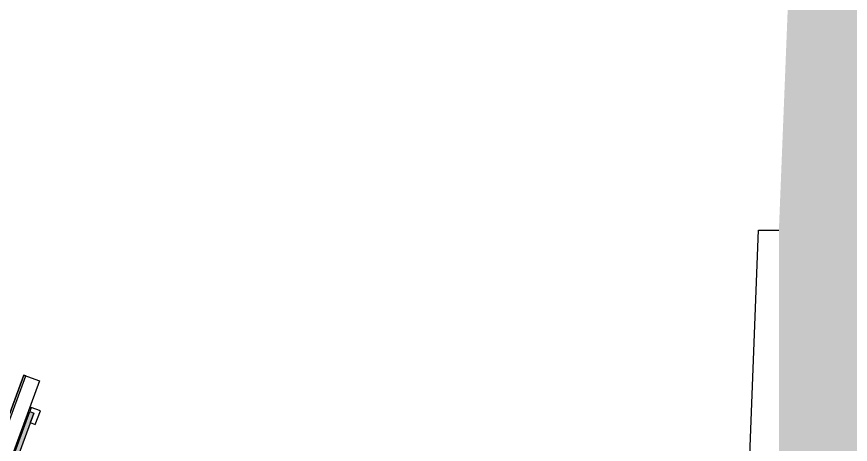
# Model space of a CAD drawing. Header units: inches. Extents: x 203 to 1065, y -1127 to 921.
# Drawn here: x 359.185 to 362.026, y 903.861 to 905.319 of the extents above; entities that cross this region are included whole.
import ezdxf

# ---------------------------------------------------------------- set-up
doc = ezdxf.new("R2010")
doc.units = ezdxf.units.IN
doc.header["$MEASUREMENT"] = 0
doc.linetypes.add('CONTINUA', pattern=[0])
for name, color, linetype in [('1-PLATEA', 3, 'Continuous'), ('CORTE MUROS', 4, 'CONTINUA'), ('CORTE PERFILES Y CERCHA', 3, 'CONTINUA')]:
    doc.layers.add(name, color=color, linetype=linetype)

msp = doc.modelspace()

# ---------------------------------------------------------------- hatches: boundary and pattern name
at = {"linetype": 'ByBlock', "true_color": 0x139b48}
h = msp.add_hatch(color=114, dxfattribs=at)
h.dxf.hatch_style = 1
h.paths.add_polyline_path([(363.9322, 908.3504), (361.9322, 908.3504), (361.7822, 904.5916), (361.7822, 892.8156), (361.3322, 890.388), (361.3322, 878.612), (361.032, 864.9255), (361.032, 855.6775), (360.7822, 850.8905), (360.7822, 841.6425), (360.1822, 838.0559), (363.9322, 838.0559)])
at = {"layer": 'CORTE MUROS', "ltscale": 0.5}
h = msp.add_hatch(dxfattribs=at)
h.set_pattern_fill('ANSI38', color=252, scale=0.05, angle=90.1237, style=0)
h.set_pattern_definition([(135.1236939, (356.129718, 445.1284), (-0.00440986616, -0.004428948005), []), (225.1236939, (356.129718, 445.1284), (-0.00439078432, -0.01326776217), [0.015625, -0.009375])])
h.paths.add_polyline_path([(357.3146, 898.7036), (357.3005, 898.7087), (359.2294, 903.9731), (359.2435, 903.9679)])

# ---------------------------------------------------------------- linework, layer by layer
at = {"layer": '1-PLATEA', "color": 4}
for p, q in [((361.6822, 903.7916), (361.7122, 904.5916)), ((361.7122, 904.5916), (361.7822, 904.5916))]:
    msp.add_line(p, q, dxfattribs=at)
at = {"layer": 'CORTE MUROS'}
for points in [[(357.2423, 898.7301), (359.209, 904.0973), (359.2625, 904.0777), (357.2958, 898.7105)], [(359.209, 904.0973), (357.2423, 898.7301), (357.2498, 898.7273), (359.2165, 904.0945)]]:
    msp.add_lwpolyline(points, close=True, dxfattribs=at)
msp.add_lwpolyline([(357.3146, 898.7036), (357.3005, 898.7087), (359.2295, 903.9731), (359.2436, 903.9679), (357.3146, 898.7036)], dxfattribs=at)
at = {"layer": 'CORTE PERFILES Y CERCHA'}
msp.add_lwpolyline([(359.2347, 903.9872), (359.2295, 903.9731), (359.2436, 903.9679), (359.2315, 903.9351), (359.2484, 903.9288), (359.2657, 903.9757)], close=True, dxfattribs=at)

doc.saveas('drawing.dxf')
